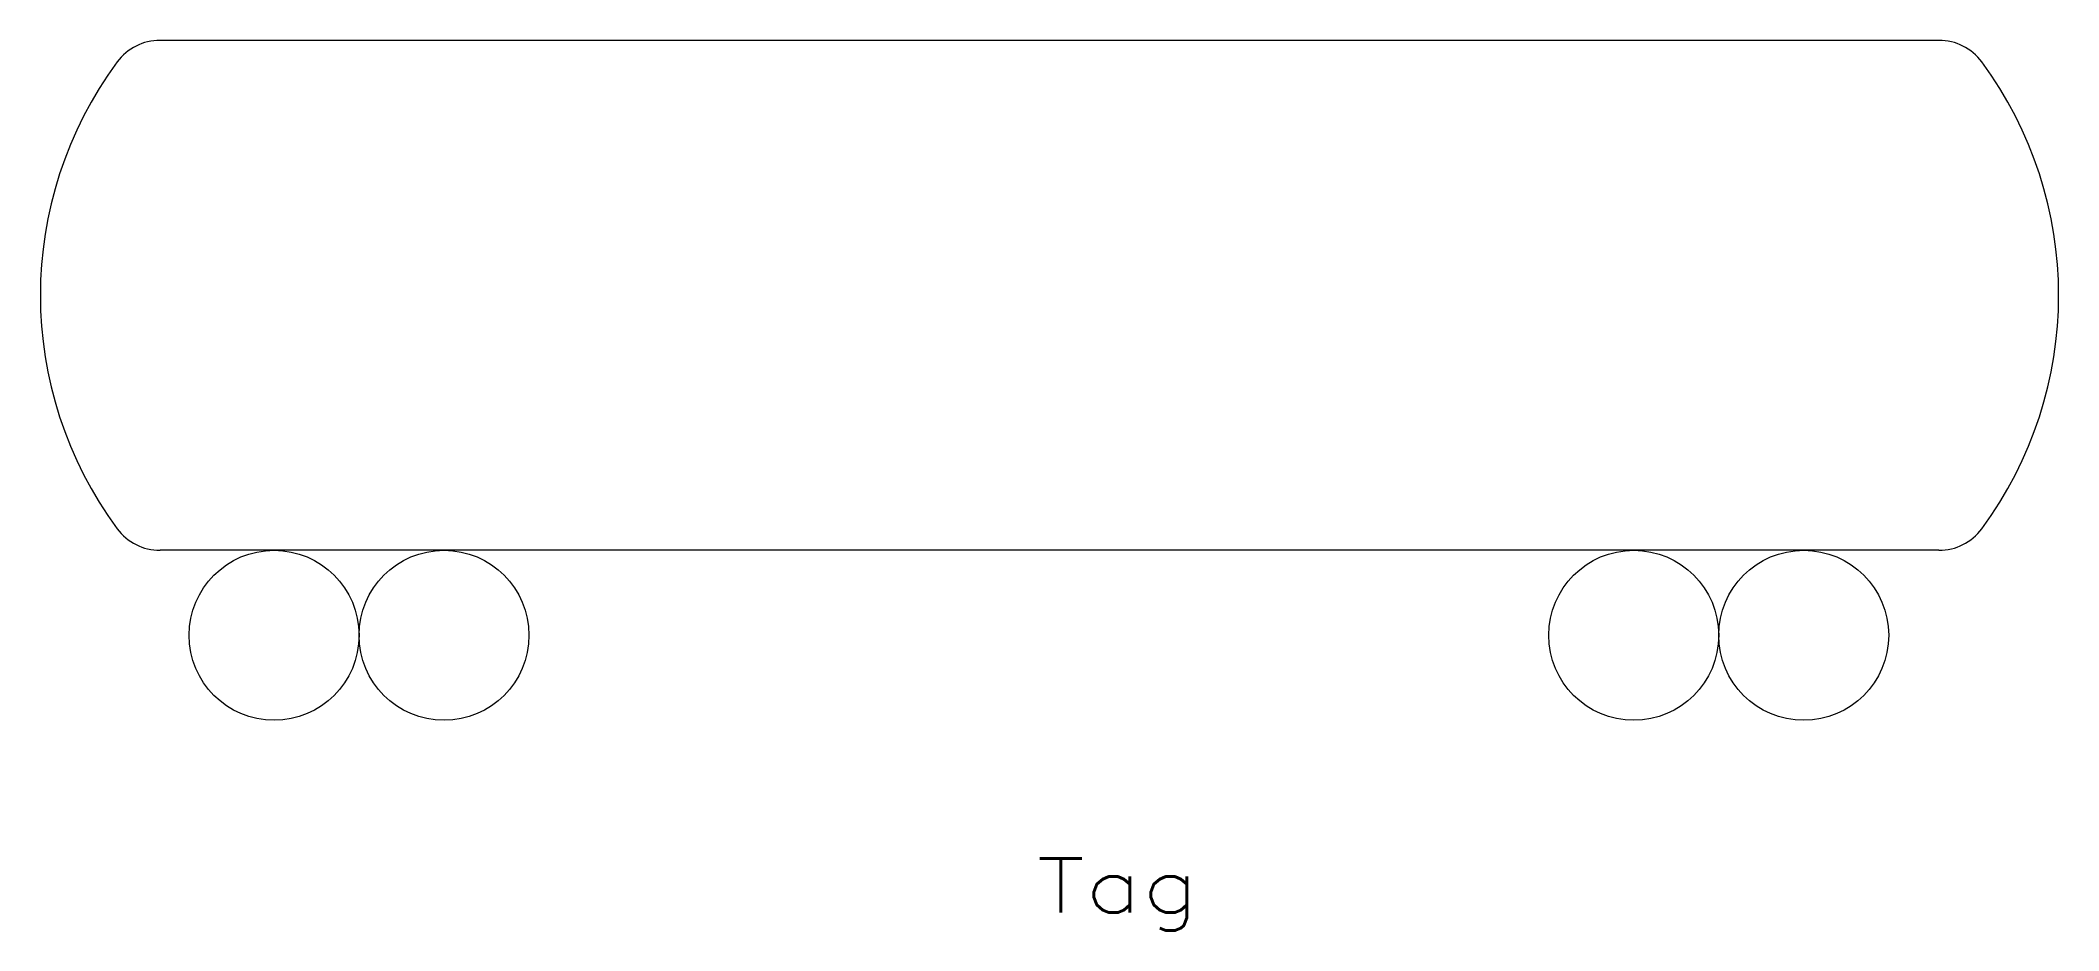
# Model space of a CAD drawing. Header units: inches. Extents: x -23.5 to 24, y -14.9 to 6.
import ezdxf
from ezdxf.enums import TextEntityAlignment as Align

# ---------------------------------------------------------------- set-up
doc = ezdxf.new("R2010")
doc.units = ezdxf.units.IN
doc.header["$LTSCALE"] = 10
doc.header["$MEASUREMENT"] = 0
doc.layers.get('0').update_dxf_attribs({"lineweight": 0})
doc.layers.add('ELEC', color=7, linetype='Continuous', lineweight=0)
doc.styles.add('STANDARD1', font='TXT.SHX')

msp = doc.modelspace()

# ---------------------------------------------------------------- linework, layer by layer
at = {"color": 0, "linetype": 'ByBlock'}
for p, q in [((21.184, 6), (-20.684, 6)), ((21.184, -6), (-20.684, -6))]:
    msp.add_line(p, q, dxfattribs=at)
for centre, radius, start, end in [((-20.684, 4.75), 1.25, 90, 143.516), ((21.184, 4.75), 1.25, 36.484, 90), ((-14.261, 0), 9.239, 143.516, 216.484), ((14.761, 0), 9.239, -36.484, 36.484), ((-20.684, -4.75), 1.25, -143.516, -90), ((21.184, -4.75), 1.25, -90, -36.484)]:
    msp.add_arc(centre, radius, start, end, dxfattribs=at)
at = {"layer": 'ELEC', "lineweight": 0}
for centre in [(-18, -8), (-14, -8), (14, -8), (18, -8)]:
    msp.add_circle(centre, 2, dxfattribs=at)

# ---------------------------------------------------------------- texts
at = {"color": 7, "linetype": 'Continuous', "style": 'STANDARD1', "width": 1.166667}
msp.add_text('Tag', height=1.272, dxfattribs=at).set_placement((-0.049, -14.526), (3.767, -14.526), align=Align.FIT)

doc.saveas('drawing.dxf')
